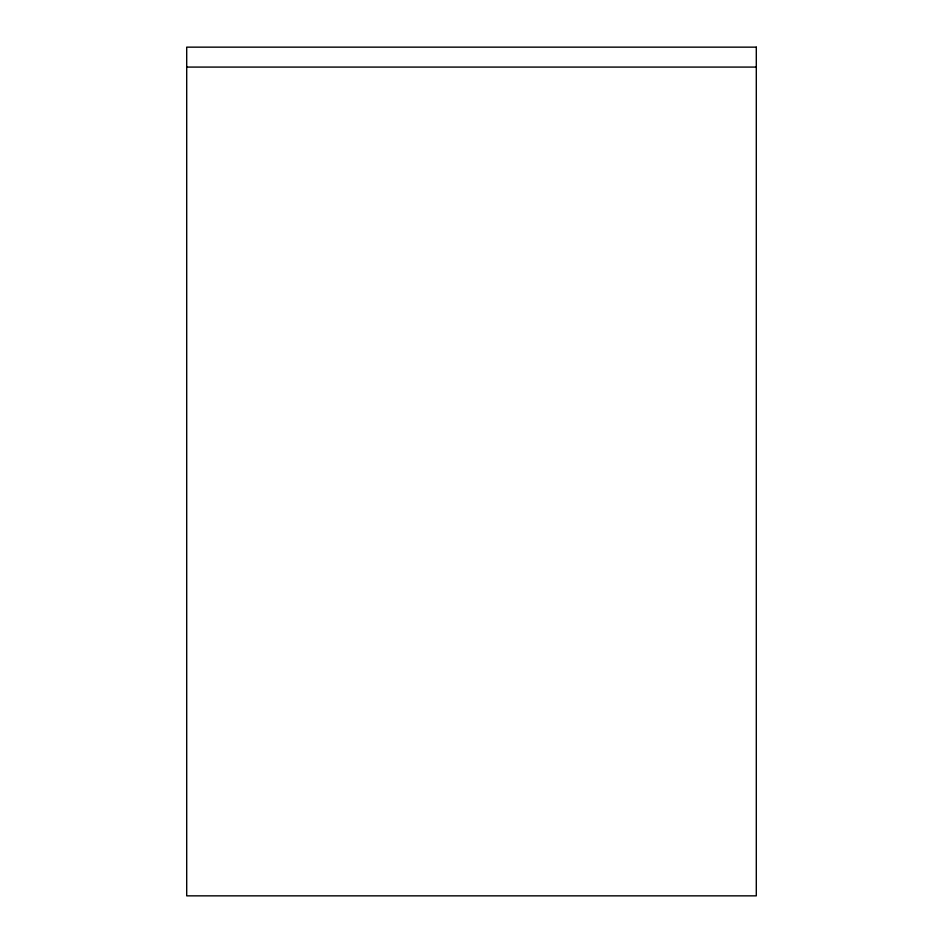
<?xml version="1.0" encoding="UTF-8"?>
<svg xmlns="http://www.w3.org/2000/svg" width="943" height="943" viewBox="0 0 943 943"><rect width="100%" height="100%" fill="white"/><g stroke="black" fill="none" stroke-linecap="round" stroke-linejoin="round"><path stroke-width="1.41" d="M186.702 67.083L756.298 67.083M756.298 47.15L186.702 47.15L186.702 895.85L756.298 895.85L756.298 47.15"/></g></svg>
